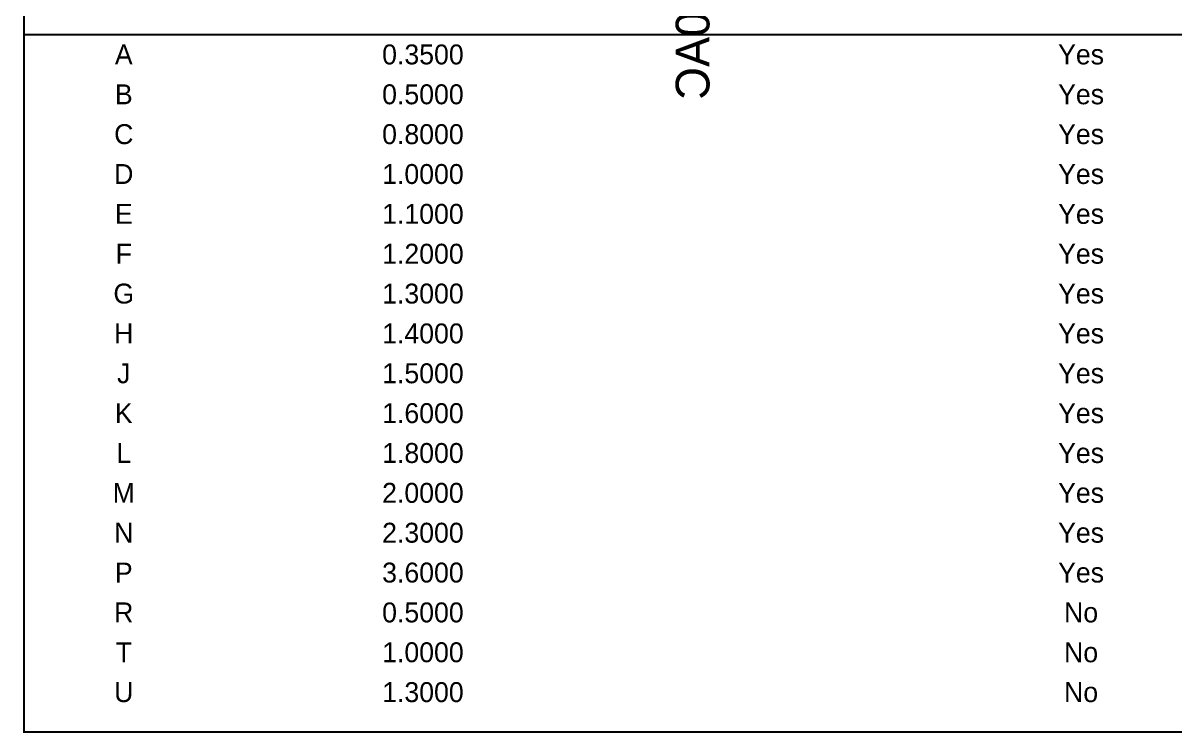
# Model space of a CAD drawing. Extents: x -28 to 199, y -61 to 255.
# Drawn here: x -0.3 to 69, y -60.7 to -17.9 of the extents above; entities that cross this region are included whole.
import ezdxf
from ezdxf.enums import TextEntityAlignment as Align

# ---------------------------------------------------------------- set-up
doc = ezdxf.new("R2010")
doc.units = 0
doc.header["$MEASUREMENT"] = 0
doc.layers.add('ASSEMBLY_PART_NUMBERS_BTM', color=191, linetype='CONTINUOUS')
doc.layers.add('DRILL_DRAWING', color=21, linetype='CONTINUOUS')
doc.styles.add('VERIBEST_GERBER_0', font='txt')

msp = doc.modelspace()

# ---------------------------------------------------------------- linework, layer by layer
at = {"layer": 'DRILL_DRAWING', "const_width": 0.12}
msp.add_lwpolyline([(-0.25, -60.6), (-0.25, -9), (123.35, -9), (123.35, -60.6)], close=True, dxfattribs=at)
msp.add_lwpolyline([(-0.25, -18.6), (123.35, -18.6)], dxfattribs=at)

# ---------------------------------------------------------------- texts
at = {"layer": 'ASSEMBLY_PART_NUMBERS_BTM', "style": 'VERIBEST_GERBER_0', "text_generation_flag": 2}
msp.add_text('C3225X7T2J104K160AC', height=2.032, rotation=90, dxfattribs=at).set_placement((38.96, 8), align=Align.TOP_LEFT)
at = {"layer": 'DRILL_DRAWING', "style": 'VERIBEST_GERBER_0'}
for s, p in [('A', (5.75, -19.8)), ('0.3500', (23.75, -19.8)), ('Yes', (63.35, -19.8)), ('B', (5.75, -22.2)), ('0.5000', (23.75, -22.2)), ('Yes', (63.35, -22.2)), ('C', (5.75, -24.6)), ('0.8000', (23.75, -24.6)), ('Yes', (63.35, -24.6)), ('D', (5.75, -27)), ('1.0000', (23.75, -27)), ('Yes', (63.35, -27)), ('E', (5.75, -29.4)), ('1.1000', (23.75, -29.4)), ('Yes', (63.35, -29.4)), ('1.2000', (23.75, -31.8)), ('F', (5.75, -31.8)), ('Yes', (63.35, -31.8)), ('G', (5.75, -34.2)), ('1.3000', (23.75, -34.2)), ('Yes', (63.35, -34.2)), ('H', (5.75, -36.6)), ('1.4000', (23.75, -36.6)), ('Yes', (63.35, -36.6)), ('J', (5.75, -39)), ('1.5000', (23.75, -39)), ('Yes', (63.35, -39)), ('K', (5.75, -41.4)), ('1.6000', (23.75, -41.4)), ('Yes', (63.35, -41.4)), ('L', (5.75, -43.8)), ('1.8000', (23.75, -43.8)), ('Yes', (63.35, -43.8)), ('M', (5.75, -46.2)), ('2.0000', (23.75, -46.2)), ('Yes', (63.35, -46.2)), ('N', (5.75, -48.6)), ('2.3000', (23.75, -48.6)), ('Yes', (63.35, -48.6)), ('P', (5.75, -51)), ('3.6000', (23.75, -51)), ('Yes', (63.35, -51)), ('R', (5.75, -53.4)), ('0.5000', (23.75, -53.4)), ('No', (63.35, -53.4)), ('T', (5.75, -55.8)), ('1.0000', (23.75, -55.8)), ('No', (63.35, -55.8)), ('U', (5.75, -58.2)), ('1.3000', (23.75, -58.2)), ('No', (63.35, -58.2))]:
    msp.add_text(s, height=1.2, dxfattribs=at).set_placement(p, align=Align.MIDDLE_CENTER)

doc.saveas('drawing.dxf')
